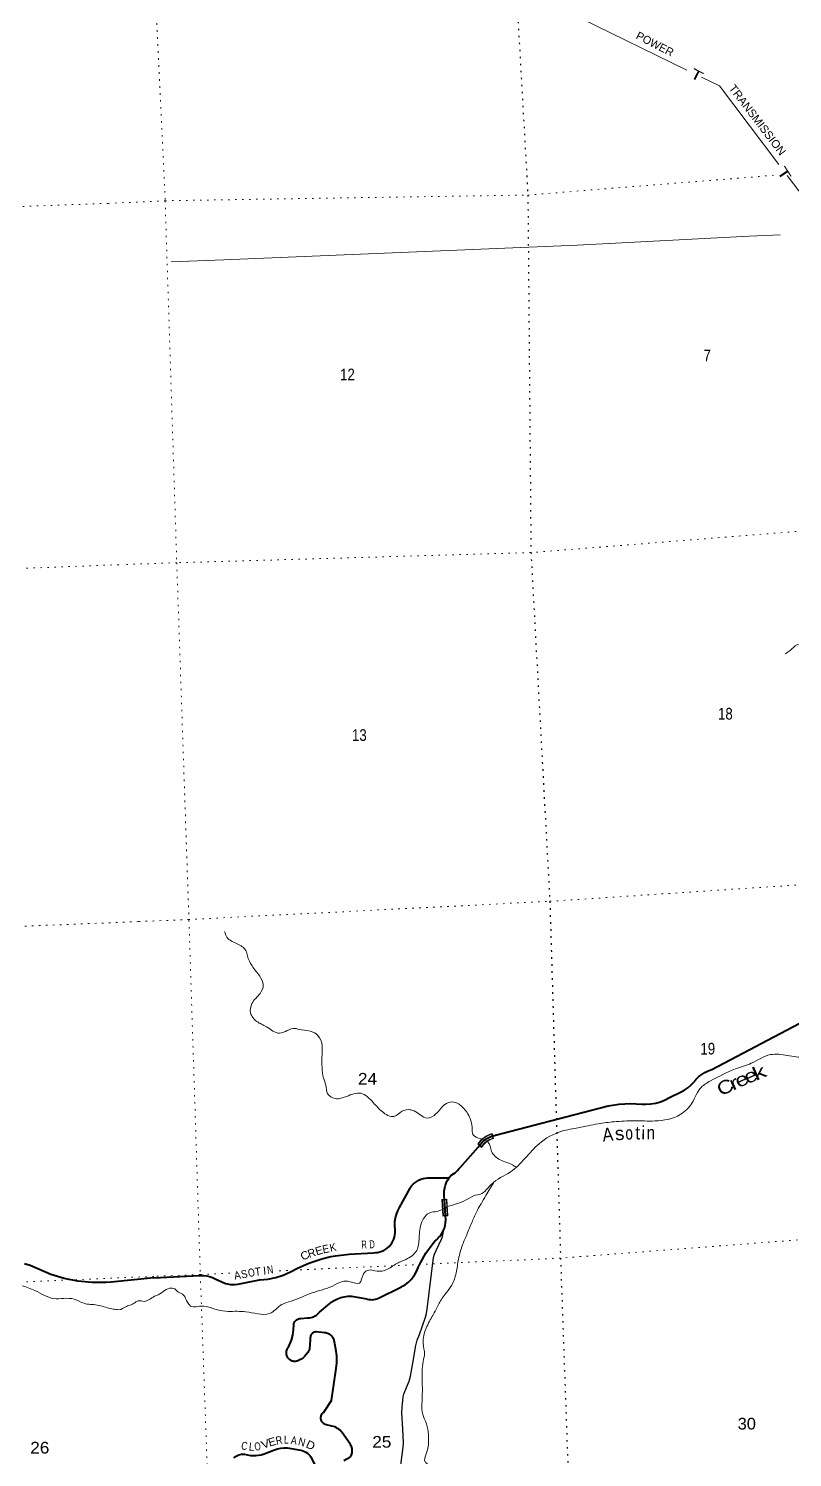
# Model space of a CAD drawing. Header units: feet. Extents: x 757852 to 1040949, y -536576 to -344549.
# Drawn here: x 979650 to 991104, y -412754 to -391327 of the extents above; entities that cross this region are included whole.
import ezdxf
from ezdxf.enums import TextEntityAlignment as Align

# ---------------------------------------------------------------- set-up
doc = ezdxf.new("R2010")
doc.units = ezdxf.units.FT
doc.header["$LTSCALE"] = 70
doc.linetypes.add('DOTTED', pattern=[1.5, 0.3, -1.2])
for name, color, linetype, lineweight in [('26', 7, 'Continuous', 40), ('29', 7, 'Continuous', 25), ('39', 7, 'Continuous', 13), ('46', 7, 'Continuous', 13), ('6', 7, 'DOTTED', 25), ('61', 7, 'Continuous', 13), ('7', 7, 'DOTTED', 13)]:
    doc.layers.add(name, color=color, linetype=linetype, lineweight=lineweight)
doc.layers.add('27', color=7, linetype='Continuous')
doc.layers.add('41', color=7, linetype='Continuous')

msp = doc.modelspace()

# ---------------------------------------------------------------- linework, layer by layer
at = {"layer": '26'}
msp.add_line((985902.34, -409133.41), (985885.08, -408883.6), dxfattribs=at)
for points in [[(985957.33, -408560.02), (985962.52, -408552.15), (985990.5, -408518.11), (985996.27, -408515.5), (986021.38, -408502.14), (986044.96, -408486.23), (986066.75, -408467.95), (986084.01, -408450.06), (986104.1, -408424.95), (986126.26, -408400.06), (986390.37, -408103.49), (986408.83, -408082.75), (986430.05, -408053.49), (986432.12, -408050.64), (986455.54, -408023.81), (986481.64, -407999.58), (986510.13, -407978.21), (986540.69, -407959.93), (986573, -407944.95), (986581.7, -407941.97), (986598.42, -407936.25), (986631.7, -407927.56), (988205.87, -407516.25), (988339.34, -407481.75), (988507.24, -407454.97), (988677.02, -407445.89), (988846.82, -407454.61), (988907.44, -407456.56), (988981.46, -407451.88), (989054.59, -407439.5), (989126.02, -407419.54), (989194.98, -407392.22), (989260.7, -407357.85), (989445.42, -407266.31), (989490.01, -407242.45), (989537.93, -407210.4), (989582.23, -407173.51), (989622.44, -407132.2), (989658.1, -407086.91), (989662.24, -407082.39), (989702.01, -407043.78), (989745.6, -407009.54), (989792.52, -406980.04), (989842.28, -406955.61), (989894.31, -406936.52), (991301.29, -406195.62)], [(981527.89, -410061.95), (982212.54, -410024.87), (982223.82, -410024.3), (982270.68, -410025), (982317.2, -410030.58), (982362.89, -410041.01), (982407.23, -410056.15), (982449.75, -410075.84), (982604.01, -410144.7), (982634.87, -410152.87), (982672.8, -410159.11), (982711.17, -410161.35), (982749.57, -410159.57), (982787.57, -410153.79), (983114.57, -410091.46), (983119.61, -410091.26), (983238.58, -410080.04), (983355.72, -410056.45), (983469.76, -410020.74), (983579.43, -409973.31), (983683.55, -409914.68), (983850.12, -409840.55), (984047.17, -409775.17), (984182.43, -409740.75), (984249.98, -409730.75), (984456.32, -409707.77), (984823.41, -409683.71), (984851.02, -409683.36), (984883.66, -409679.79), (984915.75, -409672.83), (984946.93, -409662.56), (984976.87, -409649.08), (985005.24, -409632.54), (985031.72, -409613.13), (985056.02, -409591.06), (985077.89, -409566.57), (985097.08, -409539.92), (985113.38, -409511.42), (985126.61, -409481.37), (985136.62, -409450.1), (985143.31, -409417.96), (985146.61, -409385.29), (985146.47, -409352.46), (985141.26, -409265.82), (985144.29, -409218.55), (985153.2, -409163.69), (985167.8, -409110.07), (985187.92, -409058.26), (985213.34, -409008.84), (985370.29, -408717.53), (985373.7, -408712.1), (985393.98, -408683.91), (985417.09, -408657.99), (985442.78, -408634.64), (985470.77, -408614.09), (985500.76, -408596.58), (985532.41, -408582.31), (985565.38, -408571.42), (985599.31, -408564.03), (985633.83, -408560.24), (985668.55, -408560.07), (985931.3, -408560.02), (985957.33, -408560.02)], [(985885.08, -408883.6), (985882.2, -408841.85), (985880.33, -408799.03), (985882.95, -408755.04), (985890.16, -408711.57), (985901.87, -408669.08), (985917.96, -408628.06), (985938.25, -408588.94), (985957.33, -408560.02)], [(985884.64, -409317.98), (985896.28, -409276.84), (985903.56, -409234.7), (985906.39, -409192.04), (985902.34, -409133.41)], [(983614.21, -411312.06), (983601.34, -411308.35), (983588.93, -411303.31), (983577.11, -411297), (983566.01, -411289.49), (983555.76, -411280.86), (983546.47, -411271.21), (983538.23, -411260.64), (983531.15, -411249.26), (983525.3, -411237.21), (983520.73, -411224.62), (983517.51, -411211.61), (983515.67, -411198.34), (983515.22, -411184.95), (983516.18, -411171.58), (983518.53, -411158.39), (983522.24, -411145.52), (983527.28, -411133.11), (983533.59, -411121.28), (983541.09, -411110.19), (983549.72, -411099.94), (983564.35, -411068.17), (983591.71, -410994.55), (983611.23, -410918.47), (983622.68, -410840.77), (983625.95, -410762.3), (983626.72, -410758.05), (983629.54, -410747.01), (983633.5, -410736.32), (983638.55, -410726.11), (983644.65, -410716.48), (983651.72, -410707.54), (983659.68, -410699.39), (983668.45, -410692.12), (983677.93, -410685.8), (983688.03, -410680.51), (983698.62, -410676.31), (983709.59, -410673.23), (983720.82, -410671.32), (983732.19, -410670.59), (983830.27, -410659.74), (983845.24, -410660.34), (983866.67, -410659.29), (983887.87, -410656.01), (983908.62, -410650.52), (983928.68, -410642.91), (983947.83, -410633.23), (983965.86, -410621.61), (983982.58, -410608.16), (983997.81, -410593.04), (984011.37, -410576.42), (984167.96, -410444.03), (984189.42, -410428.11), (984234.66, -410399.77), (984282.61, -410376.33), (984332.75, -410358.02), (984384.53, -410345.05), (984437.38, -410337.57), (984490.72, -410335.65), (984722.11, -410376.59), (984729.26, -410378.84), (984753.09, -410384.62), (984777.39, -410387.86), (984801.9, -410388.55), (984826.35, -410386.68), (984850.47, -410382.26), (984873.99, -410375.34), (984896.66, -410366), (985242.61, -410196.15), (985258.49, -410187.62), (985304, -410158.89), (985346.27, -410125.56), (985384.81, -410087.99), (985419.23, -410046.6), (985449.12, -410001.84), (985474.17, -409954.2), (985494.11, -409904.21), (985526.2, -409835.36), (985606.51, -409692.71), (985701.3, -409559.24), (985720.5, -409535.68), (985743.64, -409512.51), (985744.08, -409512.15), (985766.06, -409492.32), (985791.12, -409467.78), (985799.19, -409458.21), (985825.04, -409431.04), (985848.83, -409395.51), (985868.77, -409357.68), (985884.64, -409317.98)], [(981527.89, -410061.95), (980888.4, -410123.65), (980812.42, -410130.01), (980601.11, -410132.61), (980390.69, -410113.1), (980183.47, -410071.71), (979981.7, -410008.89), (979675.41, -409875), (979671.74, -409873.77), (979586.27, -409850.35)], [(984503.54, -412635.82), (984501.09, -412619.68), (984496.98, -412603.87), (984491.23, -412588.58), (984483.91, -412573.98), (984475.11, -412560.22), (984464.92, -412547.46), (984347.97, -412376.2), (984338, -412363.66), (984321.84, -412346.65), (984303.99, -412331.42), (984284.65, -412318.14), (984264.02, -412306.95), (984242.34, -412297.98), (984219.83, -412291.33), (984196.76, -412287.07), (984119.31, -412266.74), (984110.12, -412264.3), (984099.48, -412260.35), (984089.3, -412255.3), (984079.71, -412249.22), (984070.8, -412242.17), (984062.69, -412234.23), (984055.44, -412225.48), (984049.15, -412216.03), (984043.88, -412205.97), (984039.7, -412195.41), (984036.64, -412184.47), (984034.74, -412173.27), (984034.02, -412161.94), (984034.49, -412150.59), (984036.14, -412139.36), (984038.96, -412128.35), (984042.91, -412117.71), (984047.95, -412107.53), (984054.03, -412097.94), (984061.08, -412089.03), (984069.03, -412080.91), (984077.77, -412073.67), (984194.28, -411903.02), (984263.61, -411422.91), (984271.32, -411336.02), (984270.49, -411232.31), (984258.83, -411129.26), (984241.98, -411052.99), (984236.49, -411028.15), (984232.56, -411002.99), (984229.75, -410992.15), (984224.19, -410977.32), (984217.11, -410963.16), (984208.6, -410949.81), (984198.73, -410937.43), (984187.63, -410926.15), (984175.41, -410916.09), (984162.2, -410907.36), (984148.15, -410900.06), (984133.42, -410894.27), (984118.16, -410890.05), (984102.54, -410887.45), (984086.74, -410886.5), (983960.95, -410870.82), (983952.16, -410871.71), (983942.66, -410873.65), (983933.41, -410876.56), (983924.52, -410880.43), (983916.09, -410885.21), (983908.19, -410890.84), (983900.93, -410897.26), (983894.38, -410904.41), (983888.62, -410912.21), (983883.7, -410920.56), (983879.68, -410929.39), (983876.6, -410938.58), (983875.76, -410942.38), (983873.3, -410967.68), (983871.72, -410992.38), (983863.02, -411128.8), (983852.37, -411151.99), (983835.14, -411182), (983814.86, -411210.04), (983791.76, -411235.81), (983766.1, -411259.02), (983738.15, -411279.42), (983708.22, -411296.79), (983676.64, -411310.94), (983667.43, -411313.07), (983654.16, -411314.91), (983640.77, -411315.36), (983627.41, -411314.41), (983614.21, -411312.06)], [(982727.92, -412759.09), (982744.64, -412745.55), (982762.69, -412733.83), (982781.86, -412724.06), (982801.95, -412716.35), (982822.73, -412710.78), (982843.99, -412707.41), (982865.47, -412706.28), (982886.96, -412707.41), (982977.64, -412723.33), (983012.31, -412726.81), (983055.13, -412727.02), (983097.73, -412722.76), (983139.66, -412714.07), (983180.45, -412701.05), (983310.91, -412652.4), (983338.85, -412640.4), (983384.21, -412625.38), (983430.9, -412615.18), (983478.39, -412609.92), (983526.17, -412609.65), (983733.17, -412645.75), (983739.42, -412647.16), (983763.72, -412654.37), (983787.13, -412664.08), (983809.39, -412676.19), (983830.27, -412690.55), (983849.54, -412707.02), (983866.97, -412725.41), (983882.39, -412745.53), (984055.11, -413102.62)], [(984376.48, -412799.2), (984466.79, -412752.53), (984473.85, -412743.65), (984482.84, -412730.01), (984490.35, -412715.51), (984496.31, -412700.3), (984500.65, -412684.56), (984503.31, -412668.44), (984504.28, -412652.14), (984503.54, -412635.82)]]:
    msp.add_lwpolyline(points, dxfattribs=at)
at = {"layer": '29'}
for points in [[(985456.77, -411076.38), (985478.79, -410997.06), (985509.62, -410911.13), (985602.11, -410651.17), (985617.52, -410593.89), (985628.53, -410532.2), (985721.01, -409756.72), (985736.43, -409703.85), (985760.65, -409650.97), (985839.92, -409483.54), (985855.34, -409441.68), (985883.4, -409321.22)], [(985156.32, -413362.32), (985201.34, -413098.81), (985267.4, -412600.91), (985271.81, -412537.02), (985263, -412332.14), (985247.58, -412080.98), (985249.78, -412001.68), (985267.4, -411847.45), (985276.2, -411807.8), (985289.42, -411768.15), (985357.68, -411609.52), (985377.5, -411534.62), (985412.73, -411340.75), (985456.77, -411076.38)]]:
    msp.add_lwpolyline(points, dxfattribs=at)
at = {"layer": '39'}
for p, q in [((986439.4, -407981.74), (986445.29, -407983.94)), ((986508.49, -408826.57), (986621.39, -408636.32))]:
    msp.add_line(p, q, dxfattribs=at)
for points in [[(996579.76, -395922.86), (996155.56, -396013.69), (995938.07, -396086.61), (995842.7, -396232), (995613.35, -396432.16), (995485.53, -396448.44), (995284.02, -396273.29), (995091.32, -396113.8), (995032.06, -396134.78), (994680.59, -396262.48), (994493.76, -396345.97), (994308.86, -396509.79), (994108.33, -396559.77), (993831.6, -396531.03), (993641.74, -396634.78), (993431.11, -396765.67), (993234.45, -396853.66), (993125.93, -397017.78), (992997.81, -397233.11), (992870.4, -397339.84), (992781.99, -397340.13), (992660.87, -397575.23), (992571.17, -397754.51), (992374.58, -397884.72), (992267.65, -397958.29), (992154.45, -398190.99), (992100.49, -398320.28), (992023.62, -398515.02), (992069.12, -398623.38), (992093.86, -398841.32), (992144.75, -398977.56), (992191.47, -399069.78), (992111.88, -399168.15), (992016.51, -399313.53), (992016.65, -399480.4), (992066.77, -399683.02), (992075.43, -399941.96), (992063.77, -400073.21), (992063.91, -400240.07), (991975.75, -400286.58), (991796.81, -400202.82), (991663.62, -400273.65), (991426.92, -400405.81), (991397.99, -400471.55), (991296.39, -400530.79), (991146.28, -400584.34), (991101.93, -400622.69), (991001.31, -400701.98)], [(986439.4, -407981.74), (986429.19, -407977.62), (986313.37, -407912.91), (986300, -407802.94), (986271.61, -407673.59), (986156.57, -407500.23), (986005.94, -407423.15), (985891.15, -407462.98), (985762.86, -407598.01), (985625.25, -407665.11), (985432.92, -407557.89), (985252.05, -407562.75), (985129.07, -407641.2), (984950.43, -407567.51), (984817.06, -407431.24), (984631.31, -407293.53), (984418.25, -407340.2), (984246.76, -407372.76), (984134.67, -407301.83), (984106.18, -407170.48), (984072.93, -407065.51), (984051.21, -406907.67), (984047.75, -406752.96), (984051.54, -406581.81), (983989.67, -406425.94), (983871.84, -406361.33), (983701.56, -406335.5), (983646.58, -406322.11), (983414.51, -406391.84), (983216.74, -406296.95), (983074.05, -406217.47), (982979.11, -406085.36), (982998.61, -405947.62), (983120.1, -405796.84), (983168.09, -405665.75), (983115.71, -405539.59), (983001.44, -405382.28), (982931.83, -405232.83), (982907.87, -405153.55), (982778.26, -405053.31), (982624.56, -404954.26), (982588.07, -404865.53)], [(995642.43, -405713.37), (995472.62, -405817.79), (995288.44, -406003.84), (995042.77, -406166.76), (994877.34, -406241.26), (994653.72, -406360.85), (994473.66, -406424.01), (994340.45, -406498.93), (994334.52, -406501.24), (994220, -406504.85), (994089.47, -406469.02), (993894.78, -406396.11), (993709.15, -406427.36), (993425.82, -406602.18), (993139.52, -406757.04), (992850.95, -406823.51), (992595.77, -406789.78), (992267.15, -406735.51), (992037.58, -406690.47), (991722.95, -406675.75), (991481.79, -406723.8), (991290.03, -406753.33), (991029.12, -406725.91), (990773, -406714.35), (990487.44, -406843.03), (990250.13, -406929.1), (989876.46, -407108.37), (989738.1, -407201.65), (989596.7, -407439.91), (989421.97, -407613.42), (989040.21, -407708.6), (988734.2, -407705.53), (988429.05, -407720.51), (988189.02, -407750.4), (987892.13, -407811.25), (987647.05, -407861.5), (987304.08, -408051.32), (987093.35, -408270.86), (986875.72, -408472.63), (986586.95, -408659.79), (986387.17, -408814.42), (986385.16, -408814.52), (986239.32, -408878), (985928.97, -408991.78)], [(986959.26, -408400.85), (986906.9, -408368.51), (986722.05, -408291.1), (986593.28, -408166.68), (986535.91, -408020.66), (986439.4, -407981.74)], [(974053.16, -408246.43), (974206.77, -408212.89), (974325.59, -408218.75), (974446.32, -408278.8), (974486.46, -408333.65), (974500.92, -408401.46), (974535.98, -408597.15), (974647.98, -408808.22), (974673.36, -409014.29), (974766.21, -409252.15), (974892.05, -409456.7), (975044.23, -409610.09), (975238.81, -409711.74), (975443.45, -409756.78), (975645.81, -409737.6), (975865.54, -409697.71), (976061.56, -409783.24), (976391.89, -409858.01), (976708.9, -409897.08), (976899.06, -409930.58), (977078.3, -409996.6), (977238.46, -410091.43), (977469.74, -410037.07), (977757.56, -410103.29), (977996.43, -410263.67), (978183.02, -410423.88), (978371.44, -410521.74), (978634.84, -410466.25), (979014.04, -410274.05), (979316.27, -410122.75), (979545.29, -410174.97), (979742.96, -410250.39), (980024.66, -410371.08), (980334.58, -410380.26), (980481.55, -410443.41), (980677.45, -410468.66), (980878.36, -410521.87), (980959.24, -410535.09), (981001.62, -410539.63), (981116.51, -410491.38), (981150.15, -410476.13), (981225.53, -410447.35), (981294.38, -410404.74), (981381.22, -410415.74), (981456.59, -410386.97), (981539.7, -410338)], [(986508.49, -408826.57), (986365.66, -409076.96), (986296.66, -409231.21), (986219.17, -409418.05), (986149.03, -409590.45), (986093.07, -409806.41), (986054.69, -410011.45), (985982.94, -410191.97), (985895.93, -410306.87), (985839.39, -410386.08), (985756.33, -410541.02), (985662.01, -410712.6), (985610.75, -410817.7), (985571.27, -410958.42), (985565.31, -411043.19), (985587.23, -411205.04), (985566.37, -411314.68), (985551.67, -411468.27), (985553.02, -411621.07), (985554.02, -411808.08), (985548.77, -411949.14), (985560.55, -412109.47), (985583.74, -412172.7), (985637.68, -412330.96), (985649.17, -412485.28), (985613.19, -412698.24), (985595.02, -412821.83), (985628.69, -412852.36), (985650.51, -413136.91), (985610.8, -413356.09), (985558.12, -413473.33), (985508.15, -413646.75), (985395.37, -413935.9), (985374.54, -414087.78), (985380.56, -414087.48), (985404.81, -414172.78), (985401.89, -414362), (985403.28, -414432.33), (985379.87, -414572.26), (985372.71, -414715.43), (985298.65, -415014.74), (985209.57, -415294.68), (985084.09, -415487.9), (985027.46, -415565.1), (985017.83, -415740.57), (985043.22, -415807.71), (985081.29, -415846.07), (985126.49, -416073.15), (985102.65, -416412.24), (985045, -416801.26), (985043.44, -417018.57), (985006.59, -417088.76), (984959.93, -417330.41), (985041.97, -417362.59), (984982.71, -417759.74), (984929.5, -417949.41), (984980.85, -418220.44), (985050.43, -418452.36), (985233.56, -418535.89), (985432.37, -418610.6), (985608.67, -418760.85), (985743.34, -418840.73), (985744.33, -419152.44), (985802.8, -419362.78), (985935.16, -419561.45), (985993.51, -419727.54), (986188.75, -419894.95), (986136.32, -420225.39), (986208.68, -420473.26), (986323.1, -420841.76), (986236.05, -421039.13), (986247.19, -421227.66), (986225.65, -421447.96), (986218.52, -421633.36), (986256.75, -421882.91), (986163.2, -422070.54), (986212.93, -422224.99), (986231.93, -422700.76), (986215.15, -423019.39), (986203.03, -423309.62), (986177.99, -423582.39), (986078, -423720.06), (986019.68, -423845.62), (986059.34, -424083.03), (985979.32, -424217.7), (985963.9, -424439.71), (985938.75, -424418.82), (985952.24, -424573.04), (985883.72, -424737.31), (985743.94, -424842.74), (985572.35, -425122.7), (985435.47, -425413.03), (985340.27, -425566.55), (985225.45, -425688.85), (985088.16, -425804.21), (984900.98, -425803.35), (984739.36, -425998.34)], [(985928.97, -408991.78), (985771.5, -409065.91), (985667.79, -409085.08), (985547.72, -409223.73), (985506.98, -409463.08), (985469.83, -409651.97), (985305.21, -409784.76), (985153.74, -409856.56), (984987.27, -409951.23), (984842.54, -409954.31), (984751.52, -409944.7), (984671.73, -410000.92), (984614.09, -410140.52), (984472.21, -410119.33), (984347.45, -410119.42), (984205.72, -410184.71), (983902.75, -410286.08), (983588.79, -410410.12), (983446.38, -410461.36), (983261.78, -410597.14), (983086.84, -410599.7), (982906.32, -410570.35), (982642.46, -410565.2)], [(982642.46, -410565.2), (982484.42, -410542.79), (982310.87, -410490.97), (982182.09, -410491.26), (982099.69, -410493.3), (982032.15, -410428.23), (981972.6, -410320.53), (981898, -410275.91), (981841.37, -410228.41), (981764.41, -410218.11), (981666.17, -410267.19), (981566.5, -410328.4), (981539.7, -410338)]]:
    msp.add_spline(points, degree=3, dxfattribs=at)
at = {"layer": '46'}
for p, q in [((987928.26, -391170.02), (989519.96, -391948.3)), ((991025.52, -393530.82), (992153.5, -395021.92)), ((990454.19, -394440.93), (990918.71, -394417.38)), ((990454.19, -394440.93), (990918.71, -394417.38))]:
    msp.add_line(p, q, dxfattribs=at)
for points in [[(989738.06, -392054.94), (990009.44, -392187.63), (990899.27, -393363.92)], [(981789.21, -394825.21), (982579.51, -394792.54), (987873.96, -394573.24), (990456.01, -394441.11)], [(981789.21, -394825.21), (982579.51, -394792.54), (987873.96, -394573.24), (990456.01, -394441.11)]]:
    msp.add_lwpolyline(points, dxfattribs=at)
at = {"layer": '6'}
msp.add_lwpolyline([(986972.97, -390911.54), (987136.9, -393822.79), (987183.01, -399184.95), (987466.21, -404414.78), (987626.47, -409765.3), (987814.88, -415104.99), (987983.3, -420343.87), (988201.48, -425685.52), (988433.01, -430970.18), (988666.47, -436294.98), (988680.87, -436592.58)], dxfattribs=at)
at = {"layer": '61'}
for p, q in [((986593.86, -407907.93), (986610.74, -407966.03)), ((986599.31, -407897.99), (986620.65, -407971.43)), ((986441.19, -408108.63), (986386.78, -408052.89)), ((986440.04, -408096), (986396.73, -408051.63)), ((985923.69, -408882), (985937.47, -409131.62)), ((985937.47, -409131.62), (985862.58, -409135.75))]:
    msp.add_line(p, q, dxfattribs=at)
msp.add_lwpolyline([(985862.58, -409135.75), (985848.8, -408886.13), (985923.69, -408882)], dxfattribs=at)
msp.add_lwpolyline([(985870.12, -409127.31), (985857.22, -408893.66), (985916.14, -408890.42), (985929.03, -409124.07)], close=True, dxfattribs=at)
for centre, radius, start, end in [((986702.47, -408263.97), 380.25, 105.7423, 146.23917), ((986702.47, -408263.97), 372.25, 106.96481, 145.22007), ((986703.67, -408265.17), 313.25, 107.25761, 147.3117), ((986703.67, -408265.17), 305.25, 105.78191, 149.15999)]:
    msp.add_arc(centre, radius, start, end, dxfattribs=at)
at = {"layer": '7'}
for points in [[(981565.99, -391143.07), (981697.79, -393908.86), (981871.87, -399337.15), (982054.69, -404696.62), (982225.24, -410010.43), (982416.38, -415375.53), (982599.43, -420656.54), (982816.19, -425885.61), (983029.48, -431209.39), (983248.05, -436559.06), (983281.78, -436823.72)], [(980842.07, -393947.53), (981697.79, -393908.86), (987136.9, -393822.79), (990825.08, -393526.97)], [(980842.07, -393947.53), (976282.53, -394111.93), (970838.03, -394331.7), (965393.62, -394497.23), (960041.1, -394707.23), (954793.9, -394930.48), (949415, -395242.32), (949217.24, -395245.4)], [(996713.41, -398564.06), (992625.5, -398752.74), (987183.01, -399184.95), (981871.87, -399337.15), (981071.28, -399363.76)], [(949438.29, -400598.99), (949579.61, -400599.26), (954970.69, -400253.28), (960228.81, -400050.19), (965639.39, -399837.66), (971053.03, -399711.39), (976469.05, -399538.84), (981071.28, -399363.76)], [(981300.07, -404719.02), (982048.33, -404687.14), (987466.21, -404414.78), (992805.89, -404062.05), (998106.16, -403809.81), (1003484.69, -403511.48), (1005753.19, -403387.43)], [(949659.3, -405951.77), (949757.49, -405950.6), (955152.6, -405642.2), (960658.63, -405400.16), (963150.37, -405253.28), (965955.68, -405217.78), (971296.39, -405132.27), (976763.32, -404900.38), (981300.07, -404719.02)], [(1007146.01, -408855.01), (1003792.43, -408957.34), (998410.37, -409141.19), (992959.41, -409356.58), (987626.47, -409765.3), (983363.2, -409958.79)], [(981526.92, -410039.34), (976968.19, -410231.51), (971496.08, -410466.31), (966184.62, -410582.92), (960812.12, -410792.09), (955339.16, -411002.82), (949955.75, -411244.52), (949877.93, -411246.93)], [(982666.66, -409990.4), (982225.24, -410010.43), (981526.92, -410039.34)]]:
    msp.add_lwpolyline(points, dxfattribs=at)

# ---------------------------------------------------------------- texts
at = {"layer": '27'}
for s, rotation, width, p in [('C', 23.991, 1.1, (983816.35, -409778.95)), ('E', 17.356, 1.05, (984023.21, -409709.61)), ('E', 12.354, 0.95, (984119.14, -409686.08)), ('K', 12.354, 0.9, (984226, -409663.65)), ('R', 3.75, 0.7, (984685.37, -409622.24)), ('D', 3.242, 0.7, (984803.39, -409616.79)), ('T', 6.388, 0.95, (983093.43, -410026.35)), ('N', 7.386, 0.8, (983279.92, -409998.61)), ('A', 10.792, 0.95, (982790.94, -410081.89)), ('S', 10.792, 0.9, (982894.92, -410062.6)), ('O', 10.792, 0.8, (983001.99, -410040.92)), ('V', 20.451, 1.15, (983221.42, -412607.47)), ('E', 17.243, 1.05, (983318.48, -412577.07)), ('R', 12.32, 0.85, (983417.68, -412555.49)), ('L', 359.107, 0.8, (983514.82, -412547.07)), ('A', 353.107, 0.85, (983621.33, -412558.62)), ('N', 346.472, 0.9, (983734.2, -412581.11)), ('C', 350.042, 0.8, (982876.18, -412639.72)), ('L', 354.268, 0.9, (982988.53, -412653.09)), ('O', 7.709, 0.75, (983091.61, -412648.25)), ('D', 335.465, 1.1, (983854.8, -412624.5))]:
    msp.add_text(s, height=120, rotation=rotation, dxfattribs=dict(at, width=width)).set_placement(p, align=Align.CENTER)
for s, rotation, p in [('R', 18.356, (983912.74, -409744.57)), ('I', 5.388, (983194.67, -410012.96))]:
    msp.add_text(s, height=120, rotation=rotation, dxfattribs=at).set_placement(p, align=Align.CENTER)
at = {"layer": '41'}
for s, rotation, width, p in [('k', 23.643, 1.45, (990645.89, -407070.87)), ('C', 26.99, 1.25, (990140.08, -407288.34)), ('r', 24.265, 1.45, (990266.05, -407229.83)), ('e', 24.265, 1.3, (990381.47, -407177.02)), ('e', 23.227, 1.3, (990514.06, -407121.51)), ('A', 5.371, 0.9, (988344.25, -408010.53)), ('s', 6.466, 1.05, (988521.64, -407994.15)), ('o', 2.155, 0.75, (988658.85, -407987.74)), ('n', 359.181, 0.85, (988980.01, -407983.43))]:
    msp.add_text(s, height=200, rotation=rotation, dxfattribs=dict(at, width=width)).set_placement(p, align=Align.CENTER)
for s, p in [('t', (988782.81, -407985.82)), ('i', (988867.07, -407986.3))]:
    msp.add_text(s, height=200, rotation=359.669, dxfattribs=at).set_placement(p, align=Align.CENTER)
at = {"layer": '46'}
msp.add_text('POWER', height=120, rotation=332.872, dxfattribs=at).set_placement((988746.03, -391472.61))
for rotation, width, p in [(333.232, 1.45, (989634.75, -392091.4)), (303.232, 1.65, (990914.79, -393543.84))]:
    msp.add_text('T', height=151, rotation=rotation, dxfattribs=dict(at, width=width)).set_placement(p, align=Align.CENTER)
at = {"layer": '46', "width": 1.05}
msp.add_text('TRANSMISSION', height=120, rotation=307.371, dxfattribs=at).set_placement((990142.34, -392222.72))
at = {"layer": '7'}
for s, width, p in [('7', 0.85, (989770.42, -396316.33)), ('12', 0.85, (984321.18, -396601.53)), ('18', 0.85, (989987.8, -401688.67)), ('13', 0.85, (984499.07, -402009.02)), ('19', 0.85, (989723.8, -406712.16)), ('24', 1.1, (984588.79, -407163.37)), ('30', 1.05, (990282.95, -412335.54)), ('25', 1.1, (984803.53, -412607.71)), ('26', 1.1, (979675.13, -412695.73))]:
    msp.add_text(s, height=175, dxfattribs=dict(at, width=width)).set_placement(p)

doc.saveas('drawing.dxf')
